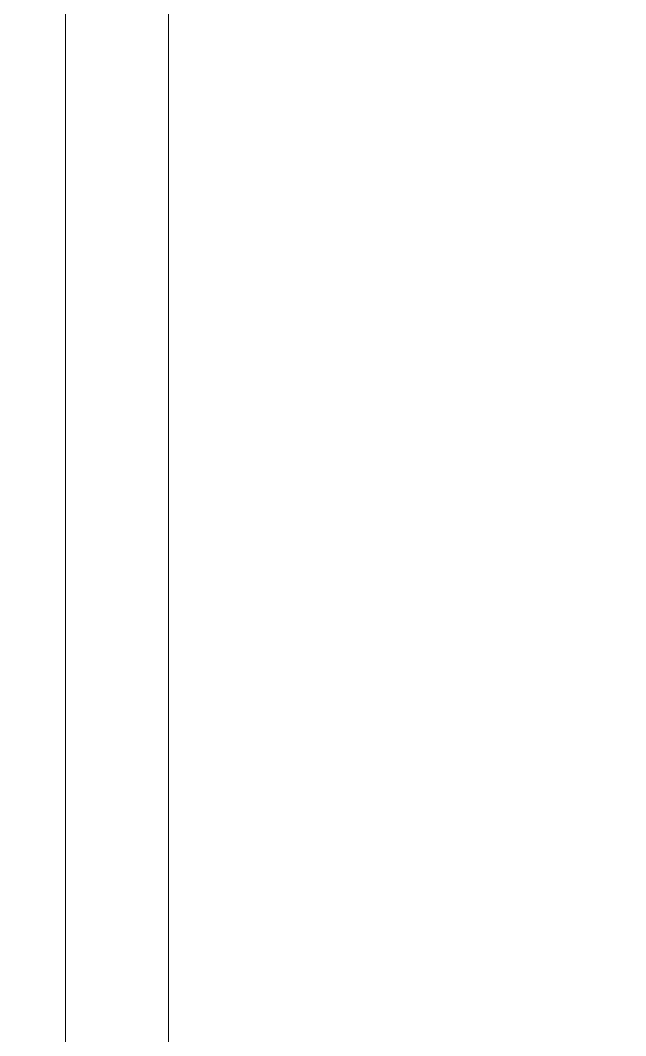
# Model space of a CAD drawing. Header units: inches. Extents: x -52997 to 52003, y -52254 to 52746.
# Drawn here: x -32847 to -26966, y 2758 to 12617 of the extents above; entities that cross this region are included whole.
import ezdxf

# ---------------------------------------------------------------- set-up
doc = ezdxf.new("R2010")
doc.units = ezdxf.units.IN
doc.header["$MEASUREMENT"] = 0
doc.layers.add('1', color=1, linetype='Continuous')
doc.layers.add('2', color=140, linetype='Continuous', lineweight=0)
doc.layers.add('3', color=90, linetype='Continuous', lineweight=0)

msp = doc.modelspace()

# ---------------------------------------------------------------- linework, layer by layer
at = {"layer": '1'}
for points in [[(-16283.4, -47485.7), (0, -47485.7), (16283.4, -47485.7, 5.999107)], [(-16250, -47285.7), (0, -47285.7), (16250, -47285.7, 5.986812)], [(-13685.8, -45485.7), (0, -45485.7), (13685.8, -45485.7, 6.794322)]]:
    msp.add_lwpolyline(points, format="xyb", close=True, dxfattribs=at)
msp.add_circle((-497.2, 245.8), 52500, dxfattribs=at)
at = {"layer": '2'}
for points in [[(-16283.4, -47485.7), (0, -47485.7), (16283.4, -47485.7, 5.999107)], [(-16250, -47285.7), (0, -47285.7), (16250, -47285.7, 5.986812)], [(-13685.8, -45485.7), (0, -45485.7), (13685.8, -45485.7, 6.794322)]]:
    msp.add_lwpolyline(points, format="xyb", close=True, dxfattribs=at)
for points in [[(32592.2, 31872.5), (32592.2, -6375.2), (-32407.8, -6375.2), (-32407.8, 31872.5)], [(31592.2, 30872.5), (31592.2, -5375.2), (-31407.8, -5375.2), (-31407.8, 30872.5)]]:
    msp.add_lwpolyline(points, close=True, dxfattribs=at)
msp.add_circle((-497.2, 245.8), 52500, dxfattribs=at)
at = {"layer": '3'}
for points in [[(-16283.4, -47485.7), (0, -47485.7), (16283.4, -47485.7, 5.999107)], [(-16283.4, -47485.7), (0, -47485.7), (16283.4, -47485.7, 5.999107)], [(-16250, -47285.7), (0, -47285.7), (16250, -47285.7, 5.986812)], [(-16250, -47285.7), (0, -47285.7), (16250, -47285.7, 5.986812)], [(-13685.8, -45485.7), (0, -45485.7), (13685.8, -45485.7, 6.794322)], [(-13685.8, -45485.7), (0, -45485.7), (13685.8, -45485.7, 6.794322)]]:
    msp.add_lwpolyline(points, format="xyb", close=True, dxfattribs=at)
msp.add_circle((-497.2, 245.8), 52500, dxfattribs=at)
msp.add_circle((-497.2, 245.8), 52500, dxfattribs=at)

doc.saveas('drawing.dxf')
